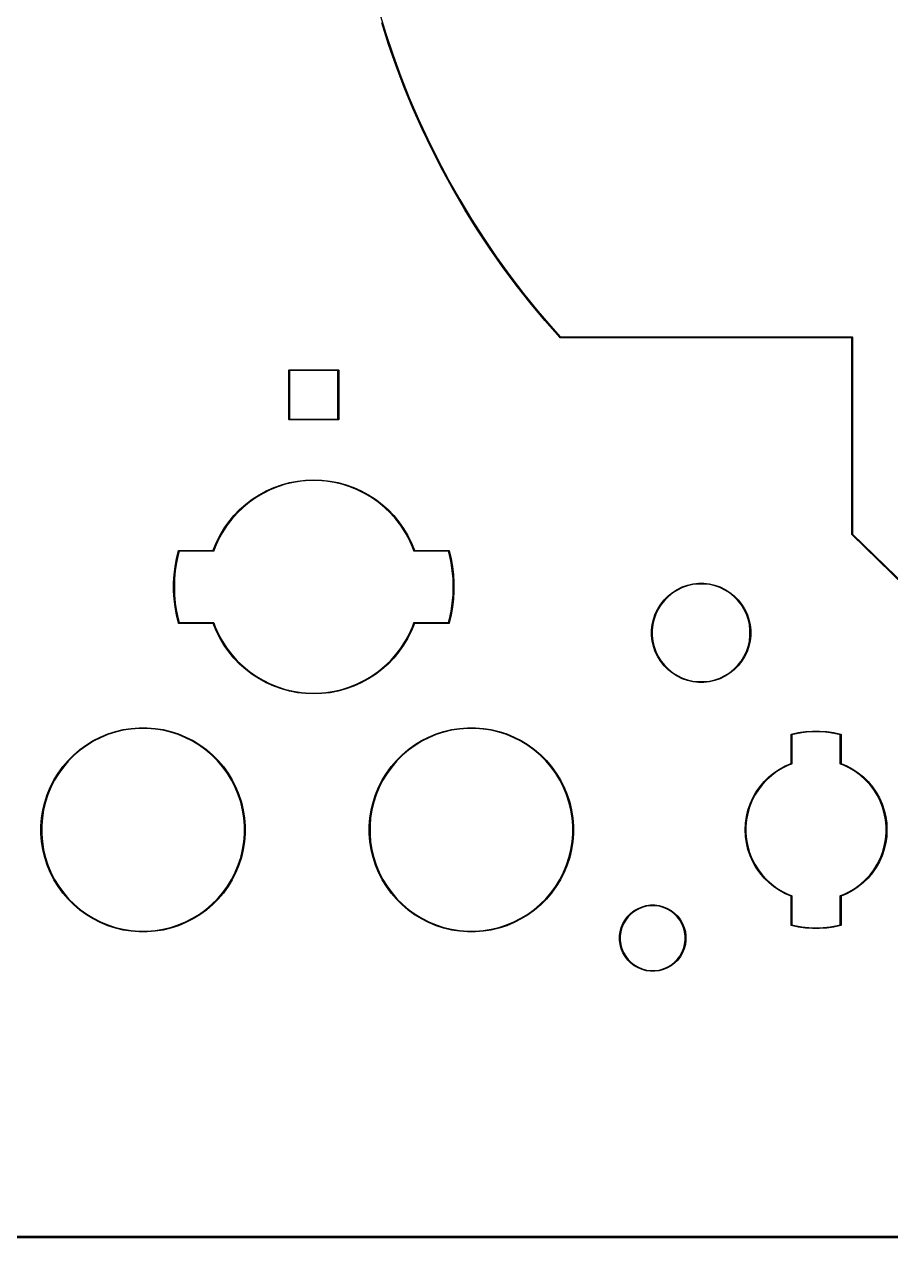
# Model space of a CAD drawing. Extents: x 1.2 to 15.2, y -8.4 to -2.5.
# Drawn here: x 3.101 to 5.179, y -8.388 to -5.477 of the extents above; entities that cross this region are included whole.
import ezdxf

# ---------------------------------------------------------------- set-up
doc = ezdxf.new("R2010")
doc.units = 0
doc.header["$MEASUREMENT"] = 0
doc.layers.add('BLACK', color=7, linetype='CONTINUOUS')

msp = doc.modelspace()

# ---------------------------------------------------------------- linework, layer by layer
at = {"layer": 'BLACK', "linetype": 'CONTINUOUS'}
for p, q in [((3.952, -5.4475), (3.9679, -5.4997)), ((3.9747, -5.5262), (3.9581, -5.4741)), ((3.9679, -5.4997), (3.9853, -5.5514)), ((3.9928, -5.5778), (3.9747, -5.5262)), ((3.9853, -5.5514), (4.004, -5.6027)), ((4.0122, -5.6288), (3.9928, -5.5778)), ((4.004, -5.6027), (4.0241, -5.6535)), ((4.0331, -5.6793), (4.0122, -5.6288)), ((4.0241, -5.6535), (4.0457, -5.7036)), ((4.0553, -5.7292), (4.0331, -5.6793)), ((4.0457, -5.7036), (4.0685, -5.7532)), ((4.0789, -5.7785), (4.0553, -5.7292)), ((4.0685, -5.7532), (4.0928, -5.8021)), ((4.1038, -5.8271), (4.0789, -5.7785)), ((4.0928, -5.8021), (4.1183, -5.8503)), ((4.1301, -5.8751), (4.1038, -5.8271)), ((4.1183, -5.8503), (4.1452, -5.8979)), ((4.1576, -5.9222), (4.1301, -5.8751)), ((4.1452, -5.8979), (4.1734, -5.9446)), ((4.1865, -5.9687), (4.1576, -5.9222)), ((4.1734, -5.9446), (4.2028, -5.9906)), ((4.2165, -6.0143), (4.1865, -5.9687)), ((4.2028, -5.9906), (4.2335, -6.0357)), ((4.2479, -6.059), (4.2165, -6.0143)), ((4.2335, -6.0357), (4.2654, -6.08)), ((4.2804, -6.1029), (4.2479, -6.059)), ((4.2654, -6.08), (4.2985, -6.1234)), ((4.3142, -6.1459), (4.2804, -6.1029)), ((4.2985, -6.1234), (4.3328, -6.1659)), ((4.3491, -6.1879), (4.3142, -6.1459)), ((4.3328, -6.1659), (4.3683, -6.2074)), ((4.3851, -6.229), (4.3491, -6.1879)), ((4.3683, -6.2074), (4.3863, -6.2274)), ((4.3863, -6.2274), (5.0866, -6.2274)), ((5.0866, -6.2274), (5.087, -6.2274)), ((5.087, -6.2274), (5.0875, -6.228)), ((5.0875, -6.228), (5.0876, -6.2283)), ((4.3853, -6.2291), (4.3851, -6.229)), ((4.3855, -6.2293), (4.3853, -6.2291)), ((4.3856, -6.2293), (4.3855, -6.2293)), ((4.3857, -6.2293), (4.3856, -6.2293)), ((4.3856, -6.2293), (4.3856, -6.2293)), ((4.3858, -6.2293), (4.3857, -6.2293)), ((5.0856, -6.2293), (4.3858, -6.2293)), ((5.0856, -6.7008), (5.0856, -6.2293)), ((5.0876, -6.2283), (5.0876, -6.7004)), ((3.7352, -6.3071), (3.7353, -6.3067)), ((3.7352, -6.4252), (3.7352, -6.3071)), ((3.7353, -6.3067), (3.7358, -6.3062)), ((3.7358, -6.3062), (3.7362, -6.3061)), ((3.7362, -6.3061), (3.8543, -6.3061)), ((3.7372, -6.3081), (3.7372, -6.4242)), ((3.8533, -6.3081), (3.7372, -6.3081)), ((3.8533, -6.4242), (3.8533, -6.3081)), ((3.8543, -6.3061), (3.8547, -6.3062)), ((3.8547, -6.3062), (3.8552, -6.3067)), ((3.8552, -6.3067), (3.8553, -6.3071)), ((3.8553, -6.3071), (3.8553, -6.4252)), ((3.7353, -6.4256), (3.7352, -6.4252)), ((3.7358, -6.4261), (3.7353, -6.4256)), ((3.7362, -6.4262), (3.7358, -6.4261)), ((3.8543, -6.4262), (3.7362, -6.4262)), ((3.7372, -6.4242), (3.8533, -6.4242)), ((3.8547, -6.4261), (3.8543, -6.4262)), ((3.8552, -6.4256), (3.8547, -6.4261)), ((3.8553, -6.4252), (3.8552, -6.4256)), ((3.7178, -6.5818), (3.7368, -6.5766)), ((3.7467, -6.5763), (3.7277, -6.5808)), ((3.7368, -6.5766), (3.7561, -6.5729)), ((3.766, -6.5733), (3.7467, -6.5763)), ((3.7561, -6.5729), (3.7756, -6.5706)), ((3.7855, -6.5719), (3.766, -6.5733)), ((3.7756, -6.5706), (3.7953, -6.5699)), ((3.805, -6.5719), (3.7855, -6.5719)), ((3.7953, -6.5699), (3.8149, -6.5706)), ((3.8245, -6.5733), (3.805, -6.5719)), ((3.8149, -6.5706), (3.8345, -6.5729)), ((3.8438, -6.5763), (3.8245, -6.5733)), ((3.8345, -6.5729), (3.8538, -6.5766)), ((3.8628, -6.5808), (3.8438, -6.5763)), ((3.8538, -6.5766), (3.8727, -6.5818)), ((3.6476, -6.6166), (3.6641, -6.6059)), ((3.6735, -6.6026), (3.6567, -6.6126)), ((3.6641, -6.6059), (3.6814, -6.5965)), ((3.691, -6.594), (3.6735, -6.6026)), ((3.6814, -6.5965), (3.6993, -6.5885)), ((3.7091, -6.5867), (3.691, -6.594)), ((3.6993, -6.5885), (3.7178, -6.5818)), ((3.7277, -6.5808), (3.7091, -6.5867)), ((3.8814, -6.5867), (3.8628, -6.5808)), ((3.8727, -6.5818), (3.8912, -6.5885)), ((3.8996, -6.594), (3.8814, -6.5867)), ((3.8912, -6.5885), (3.9092, -6.5965)), ((3.9171, -6.6026), (3.8996, -6.594)), ((3.9092, -6.5965), (3.9265, -6.6059)), ((3.9339, -6.6126), (3.9171, -6.6026)), ((3.9265, -6.6059), (3.943, -6.6166)), ((3.6172, -6.6416), (3.6319, -6.6285)), ((3.6407, -6.6238), (3.6256, -6.6362)), ((3.6319, -6.6285), (3.6476, -6.6166)), ((3.6567, -6.6126), (3.6407, -6.6238)), ((3.9498, -6.6238), (3.9339, -6.6126)), ((3.943, -6.6166), (3.9586, -6.6285)), ((3.9649, -6.6362), (3.9498, -6.6238)), ((3.9586, -6.6285), (3.9733, -6.6416)), ((3.5986, -6.6643), (3.5867, -6.6799)), ((3.5911, -6.6709), (3.6036, -6.6557)), ((3.6116, -6.6498), (3.5986, -6.6643)), ((3.6036, -6.6557), (3.6172, -6.6416)), ((3.6256, -6.6362), (3.6116, -6.6498)), ((3.979, -6.6498), (3.9649, -6.6362)), ((3.9733, -6.6416), (3.987, -6.6557)), ((3.992, -6.6643), (3.979, -6.6498)), ((3.987, -6.6557), (3.9995, -6.6709)), ((4.0038, -6.6799), (3.992, -6.6643)), ((3.5697, -6.7039), (3.5798, -6.687)), ((3.5867, -6.6799), (3.5761, -6.6962)), ((3.5798, -6.687), (3.5911, -6.6709)), ((3.9995, -6.6709), (4.0108, -6.687)), ((4.0145, -6.6962), (4.0038, -6.6799)), ((4.0108, -6.687), (4.0209, -6.7039)), ((3.5538, -6.7391), (3.5609, -6.7215)), ((3.5667, -6.7134), (3.5587, -6.7312)), ((3.5609, -6.7215), (3.5697, -6.7039)), ((3.5761, -6.6962), (3.5667, -6.7134)), ((4.0238, -6.7134), (4.0145, -6.6962)), ((4.0209, -6.7039), (4.0296, -6.7215)), ((4.0318, -6.7312), (4.0238, -6.7134)), ((4.0296, -6.7215), (4.0367, -6.7391)), ((5.0857, -6.7012), (5.0856, -6.7008)), ((5.0859, -6.7015), (5.0857, -6.7012)), ((5.0857, -6.7012), (5.0857, -6.7012)), ((5.0857, -6.7012), (5.0857, -6.7012)), ((5.2493, -6.8607), (5.0859, -6.7015)), ((5.0876, -6.7004), (5.2504, -6.859)), ((3.4697, -6.7498), (3.4658, -6.7688)), ((3.4659, -6.7589), (3.4704, -6.7399)), ((3.4721, -6.7411), (3.4697, -6.7498)), ((3.4704, -6.7398), (3.4705, -6.7397)), ((3.4704, -6.7399), (3.4704, -6.7398)), ((3.4704, -6.7398), (3.4704, -6.7398)), ((3.4705, -6.7397), (3.4707, -6.7394)), ((3.4707, -6.7394), (3.4708, -6.7393)), ((3.4708, -6.7393), (3.4709, -6.7392)), ((3.4709, -6.7392), (3.4712, -6.7392)), ((3.4712, -6.7392), (3.4713, -6.7392)), ((3.4713, -6.7392), (3.5538, -6.7391)), ((3.4713, -6.7392), (3.4713, -6.7392)), ((3.4713, -6.7392), (3.4713, -6.7392)), ((3.5545, -6.741), (3.4721, -6.7411)), ((3.5549, -6.741), (3.5545, -6.741)), ((3.5551, -6.7409), (3.5549, -6.7409)), ((3.5549, -6.7409), (3.5549, -6.741)), ((3.5553, -6.7405), (3.5551, -6.7409)), ((3.5554, -6.7404), (3.5553, -6.7405)), ((3.5587, -6.7312), (3.5554, -6.7404)), ((3.5554, -6.7404), (3.5554, -6.7404)), ((3.5554, -6.7404), (3.5554, -6.7404)), ((3.5554, -6.7404), (3.5554, -6.7404)), ((4.0351, -6.7404), (4.0318, -6.7312)), ((4.0352, -6.7405), (4.0351, -6.7404)), ((4.0351, -6.7404), (4.0351, -6.7404)), ((4.0351, -6.7404), (4.0351, -6.7404)), ((4.0351, -6.7404), (4.0351, -6.7404)), ((4.0355, -6.7409), (4.0352, -6.7405)), ((4.0356, -6.7409), (4.0355, -6.7409)), ((4.0357, -6.741), (4.0356, -6.7409)), ((4.036, -6.741), (4.0357, -6.741)), ((4.1185, -6.7411), (4.036, -6.741)), ((4.0367, -6.7391), (4.1192, -6.7392)), ((4.1208, -6.7498), (4.1185, -6.7411)), ((4.1192, -6.7392), (4.1193, -6.7392)), ((4.1193, -6.7392), (4.1193, -6.7392)), ((4.1193, -6.7392), (4.1193, -6.7392)), ((4.1193, -6.7392), (4.1196, -6.7392)), ((4.1196, -6.7392), (4.1197, -6.7393)), ((4.1197, -6.7393), (4.1199, -6.7394)), ((4.1199, -6.7394), (4.12, -6.7397)), ((4.12, -6.7397), (4.1202, -6.7398)), ((4.1202, -6.7398), (4.1202, -6.7398)), ((4.1202, -6.7398), (4.1202, -6.7399)), ((4.1202, -6.7399), (4.1247, -6.7589)), ((4.1247, -6.7688), (4.1208, -6.7498)), ((3.4602, -6.7975), (3.4625, -6.7781)), ((3.4625, -6.7781), (3.4659, -6.7589)), ((3.4658, -6.7688), (3.463, -6.788)), ((4.1247, -6.7589), (4.1281, -6.7781)), ((4.1275, -6.788), (4.1247, -6.7688)), ((4.1281, -6.7781), (4.1303, -6.7975)), ((3.4591, -6.817), (3.4602, -6.7975)), ((3.4613, -6.8074), (3.4608, -6.8268)), ((3.463, -6.788), (3.4613, -6.8074)), ((4.1292, -6.8074), (4.1275, -6.788)), ((4.1298, -6.8268), (4.1292, -6.8074)), ((4.1303, -6.7975), (4.1315, -6.817)), ((3.4591, -6.8365), (3.4591, -6.817)), ((3.4602, -6.856), (3.4591, -6.8365)), ((3.4608, -6.8268), (3.4613, -6.8462)), ((4.1292, -6.8462), (4.1298, -6.8268)), ((4.1315, -6.8365), (4.1303, -6.856)), ((4.1315, -6.817), (4.1315, -6.8365)), ((4.6555, -6.8399), (4.6668, -6.8328)), ((4.6677, -6.8343), (4.6565, -6.8413)), ((4.6668, -6.8328), (4.6788, -6.827)), ((4.6795, -6.8286), (4.6677, -6.8343)), ((4.6788, -6.827), (4.6914, -6.8226)), ((4.6919, -6.8243), (4.6795, -6.8286)), ((4.6914, -6.8226), (4.7045, -6.8196)), ((4.7048, -6.8214), (4.6919, -6.8243)), ((4.7045, -6.8196), (4.7177, -6.8181)), ((4.7178, -6.8199), (4.7048, -6.8214)), ((4.7177, -6.8181), (4.7311, -6.8181)), ((4.731, -6.8199), (4.7178, -6.8199)), ((4.7441, -6.8214), (4.731, -6.8199)), ((4.7311, -6.8181), (4.7444, -6.8196)), ((4.7569, -6.8243), (4.7441, -6.8214)), ((4.7444, -6.8196), (4.7574, -6.8226)), ((4.7693, -6.8286), (4.7569, -6.8243)), ((4.7574, -6.8226), (4.77, -6.827)), ((4.7812, -6.8343), (4.7693, -6.8286)), ((4.77, -6.827), (4.782, -6.8328)), ((4.7923, -6.8413), (4.7812, -6.8343)), ((4.782, -6.8328), (4.7933, -6.8399)), ((3.4625, -6.8754), (3.4602, -6.856)), ((3.4613, -6.8462), (3.463, -6.8655)), ((3.463, -6.8655), (3.4658, -6.8847)), ((4.1247, -6.8847), (4.1275, -6.8655)), ((4.1275, -6.8655), (4.1292, -6.8462)), ((4.1303, -6.856), (4.1281, -6.8754)), ((4.6202, -6.8794), (4.6273, -6.8681)), ((4.6273, -6.8681), (4.6356, -6.8576)), ((4.6369, -6.8588), (4.6287, -6.8691)), ((4.6356, -6.8576), (4.6451, -6.8482)), ((4.6462, -6.8495), (4.6369, -6.8588)), ((4.6451, -6.8482), (4.6555, -6.8399)), ((4.6565, -6.8413), (4.6462, -6.8495)), ((4.8026, -6.8495), (4.7923, -6.8413)), ((4.7933, -6.8399), (4.8038, -6.8482)), ((4.8119, -6.8588), (4.8026, -6.8495)), ((4.8038, -6.8482), (4.8132, -6.8576)), ((4.8201, -6.8691), (4.8119, -6.8588)), ((4.8132, -6.8576), (4.8215, -6.8681)), ((4.8215, -6.8681), (4.8286, -6.8794)), ((3.4659, -6.8946), (3.4625, -6.8754)), ((3.4658, -6.8847), (3.4697, -6.9038)), ((3.4704, -6.9136), (3.4659, -6.8946)), ((4.1247, -6.8946), (4.1202, -6.9136)), ((4.1208, -6.9038), (4.1247, -6.8847)), ((4.1281, -6.8754), (4.1247, -6.8946)), ((4.61, -6.904), (4.6144, -6.8914)), ((4.616, -6.8921), (4.6117, -6.9045)), ((4.6144, -6.8914), (4.6202, -6.8794)), ((4.6217, -6.8803), (4.616, -6.8921)), ((4.6287, -6.8691), (4.6217, -6.8803)), ((4.8271, -6.8803), (4.8201, -6.8691)), ((4.8328, -6.8921), (4.8271, -6.8803)), ((4.8286, -6.8794), (4.8344, -6.8914)), ((4.8371, -6.9045), (4.8328, -6.8921)), ((4.8344, -6.8914), (4.8388, -6.904)), ((3.4697, -6.9038), (3.4721, -6.9124)), ((3.4704, -6.9137), (3.4704, -6.9136)), ((3.4704, -6.9138), (3.4704, -6.9137)), ((3.4705, -6.9139), (3.4704, -6.9138)), ((3.4707, -6.9142), (3.4705, -6.9139)), ((3.4708, -6.9142), (3.4707, -6.9142)), ((3.4709, -6.9143), (3.4708, -6.9142)), ((3.4712, -6.9144), (3.4709, -6.9143)), ((3.4713, -6.9144), (3.4712, -6.9144)), ((3.5538, -6.9145), (3.4713, -6.9144)), ((3.4713, -6.9144), (3.4713, -6.9144)), ((3.4713, -6.9144), (3.4713, -6.9144)), ((3.4721, -6.9124), (3.5545, -6.9125)), ((3.5609, -6.932), (3.5538, -6.9145)), ((3.5545, -6.9125), (3.5549, -6.9126)), ((3.5549, -6.9126), (3.5549, -6.9126)), ((3.5549, -6.9126), (3.5551, -6.9127)), ((3.5551, -6.9127), (3.5553, -6.913)), ((3.5553, -6.913), (3.5554, -6.9131)), ((3.5554, -6.9131), (3.5554, -6.9131)), ((3.5554, -6.9131), (3.5554, -6.9131)), ((3.5554, -6.9131), (3.5554, -6.9131)), ((3.5554, -6.9131), (3.5587, -6.9223)), ((3.5587, -6.9223), (3.5667, -6.9401)), ((4.0238, -6.9401), (4.0318, -6.9223)), ((4.0367, -6.9145), (4.0296, -6.932)), ((4.0318, -6.9223), (4.0351, -6.9131)), ((4.0351, -6.9131), (4.0352, -6.913)), ((4.0351, -6.9131), (4.0351, -6.9131)), ((4.0351, -6.9131), (4.0351, -6.9131)), ((4.0351, -6.9131), (4.0351, -6.9131)), ((4.0352, -6.913), (4.0355, -6.9127)), ((4.0355, -6.9127), (4.0356, -6.9126)), ((4.0356, -6.9126), (4.0357, -6.9126)), ((4.0357, -6.9126), (4.036, -6.9125)), ((4.036, -6.9125), (4.1185, -6.9124)), ((4.1192, -6.9144), (4.0367, -6.9145)), ((4.1185, -6.9124), (4.1208, -6.9038)), ((4.1193, -6.9144), (4.1192, -6.9144)), ((4.1196, -6.9143), (4.1193, -6.9144)), ((4.1193, -6.9144), (4.1193, -6.9144)), ((4.1193, -6.9144), (4.1193, -6.9144)), ((4.1197, -6.9142), (4.1196, -6.9143)), ((4.1199, -6.9142), (4.1197, -6.9142)), ((4.12, -6.9139), (4.1199, -6.9142)), ((4.1202, -6.9138), (4.12, -6.9139)), ((4.1202, -6.9136), (4.1202, -6.9137)), ((4.1202, -6.9137), (4.1202, -6.9138)), ((4.6055, -6.9303), (4.607, -6.9171)), ((4.607, -6.9171), (4.61, -6.904)), ((4.6088, -6.9174), (4.6073, -6.9304)), ((4.6117, -6.9045), (4.6088, -6.9174)), ((4.8401, -6.9174), (4.8371, -6.9045)), ((4.8388, -6.904), (4.8418, -6.9171)), ((4.8415, -6.9304), (4.8401, -6.9174)), ((4.8418, -6.9171), (4.8433, -6.9303)), ((3.5697, -6.9497), (3.5609, -6.932)), ((3.5667, -6.9401), (3.5761, -6.9573)), ((3.5798, -6.9666), (3.5697, -6.9497)), ((4.0209, -6.9497), (4.0108, -6.9666)), ((4.0145, -6.9573), (4.0238, -6.9401)), ((4.0296, -6.932), (4.0209, -6.9497)), ((4.6055, -6.9304), (4.6055, -6.9303)), ((4.6055, -6.9437), (4.6055, -6.9304)), ((4.607, -6.957), (4.6055, -6.9437)), ((4.6073, -6.9304), (4.6073, -6.9436)), ((4.6073, -6.9436), (4.6088, -6.9567)), ((4.8401, -6.9567), (4.8415, -6.9436)), ((4.8415, -6.9436), (4.8415, -6.9304)), ((4.8433, -6.9437), (4.8418, -6.957)), ((4.8433, -6.9303), (4.8433, -6.9437)), ((3.5761, -6.9573), (3.5867, -6.9737)), ((3.5911, -6.9826), (3.5798, -6.9666)), ((3.5867, -6.9737), (3.5986, -6.9892)), ((3.6036, -6.9978), (3.5911, -6.9826)), ((3.9995, -6.9826), (3.987, -6.9978)), ((3.992, -6.9892), (4.0038, -6.9737)), ((4.0108, -6.9666), (3.9995, -6.9826)), ((4.0038, -6.9737), (4.0145, -6.9573)), ((4.61, -6.97), (4.607, -6.957)), ((4.6088, -6.9567), (4.6117, -6.9695)), ((4.6144, -6.9826), (4.61, -6.97)), ((4.6117, -6.9695), (4.616, -6.9819)), ((4.6202, -6.9946), (4.6144, -6.9826)), ((4.616, -6.9819), (4.6217, -6.9938)), ((4.8271, -6.9938), (4.8328, -6.9819)), ((4.8344, -6.9826), (4.8286, -6.9946)), ((4.8328, -6.9819), (4.8371, -6.9695)), ((4.8388, -6.97), (4.8344, -6.9826)), ((4.8371, -6.9695), (4.8401, -6.9567)), ((4.8418, -6.957), (4.8388, -6.97)), ((3.5986, -6.9892), (3.6116, -7.0038)), ((3.6172, -7.012), (3.6036, -6.9978)), ((3.6116, -7.0038), (3.6256, -7.0173)), ((3.6319, -7.025), (3.6172, -7.012)), ((3.9733, -7.012), (3.9586, -7.025)), ((3.9649, -7.0173), (3.979, -7.0038)), ((3.987, -6.9978), (3.9733, -7.012)), ((3.979, -7.0038), (3.992, -6.9892)), ((4.6273, -7.0059), (4.6202, -6.9946)), ((4.6217, -6.9938), (4.6287, -7.0049)), ((4.6356, -7.0164), (4.6273, -7.0059)), ((4.6287, -7.0049), (4.6369, -7.0152)), ((4.8119, -7.0152), (4.8201, -7.0049)), ((4.8215, -7.0059), (4.8132, -7.0164)), ((4.8201, -7.0049), (4.8271, -6.9938)), ((4.8286, -6.9946), (4.8215, -7.0059)), ((3.6256, -7.0173), (3.6407, -7.0297)), ((3.6476, -7.037), (3.6319, -7.025)), ((3.6407, -7.0297), (3.6567, -7.041)), ((3.6641, -7.0476), (3.6476, -7.037)), ((3.6567, -7.041), (3.6735, -7.0509)), ((3.9171, -7.0509), (3.9339, -7.041)), ((3.943, -7.037), (3.9265, -7.0476)), ((3.9339, -7.041), (3.9498, -7.0297)), ((3.9586, -7.025), (3.943, -7.037)), ((3.9498, -7.0297), (3.9649, -7.0173)), ((4.6451, -7.0258), (4.6356, -7.0164)), ((4.6369, -7.0152), (4.6462, -7.0245)), ((4.6555, -7.0341), (4.6451, -7.0258)), ((4.6462, -7.0245), (4.6565, -7.0327)), ((4.6668, -7.0412), (4.6555, -7.0341)), ((4.6565, -7.0327), (4.6677, -7.0397)), ((4.6788, -7.047), (4.6668, -7.0412)), ((4.6677, -7.0397), (4.6795, -7.0454)), ((4.7693, -7.0454), (4.7812, -7.0397)), ((4.782, -7.0412), (4.77, -7.047)), ((4.7812, -7.0397), (4.7923, -7.0327)), ((4.7933, -7.0341), (4.782, -7.0412)), ((4.7923, -7.0327), (4.8026, -7.0245)), ((4.8038, -7.0258), (4.7933, -7.0341)), ((4.8026, -7.0245), (4.8119, -7.0152)), ((4.8132, -7.0164), (4.8038, -7.0258)), ((3.6814, -7.057), (3.6641, -7.0476)), ((3.6735, -7.0509), (3.691, -7.0596)), ((3.6993, -7.0651), (3.6814, -7.057)), ((3.691, -7.0596), (3.7091, -7.0669)), ((3.7178, -7.0717), (3.6993, -7.0651)), ((3.7091, -7.0669), (3.7277, -7.0728)), ((3.7368, -7.0769), (3.7178, -7.0717)), ((3.8727, -7.0717), (3.8538, -7.0769)), ((3.8628, -7.0728), (3.8814, -7.0669)), ((3.8912, -7.0651), (3.8727, -7.0717)), ((3.8814, -7.0669), (3.8996, -7.0596)), ((3.9092, -7.057), (3.8912, -7.0651)), ((3.8996, -7.0596), (3.9171, -7.0509)), ((3.9265, -7.0476), (3.9092, -7.057)), ((4.6914, -7.0514), (4.6788, -7.047)), ((4.6795, -7.0454), (4.6919, -7.0497)), ((4.7045, -7.0544), (4.6914, -7.0514)), ((4.6919, -7.0497), (4.7048, -7.0527)), ((4.7177, -7.0559), (4.7045, -7.0544)), ((4.7048, -7.0527), (4.7178, -7.0541)), ((4.7311, -7.0559), (4.7177, -7.0559)), ((4.7178, -7.0541), (4.731, -7.0541)), ((4.731, -7.0541), (4.7441, -7.0527)), ((4.7444, -7.0544), (4.7311, -7.0559)), ((4.7441, -7.0527), (4.7569, -7.0497)), ((4.7574, -7.0514), (4.7444, -7.0544)), ((4.7569, -7.0497), (4.7693, -7.0454)), ((4.77, -7.047), (4.7574, -7.0514)), ((3.7277, -7.0728), (3.7467, -7.0772)), ((3.7561, -7.0807), (3.7368, -7.0769)), ((3.7467, -7.0772), (3.766, -7.0802)), ((3.7756, -7.0829), (3.7561, -7.0807)), ((3.766, -7.0802), (3.7855, -7.0817)), ((3.7953, -7.0837), (3.7756, -7.0829)), ((3.7855, -7.0817), (3.805, -7.0817)), ((3.8149, -7.0829), (3.7953, -7.0837)), ((3.805, -7.0817), (3.8245, -7.0802)), ((3.8345, -7.0807), (3.8149, -7.0829)), ((3.8245, -7.0802), (3.8438, -7.0772)), ((3.8538, -7.0769), (3.8345, -7.0807)), ((3.8438, -7.0772), (3.8628, -7.0728)), ((3.2661, -7.1956), (3.2832, -7.1869)), ((3.284, -7.1885), (3.2669, -7.1972)), ((3.2832, -7.1869), (3.301, -7.1795)), ((3.3016, -7.1812), (3.284, -7.1885)), ((3.301, -7.1795), (3.3193, -7.1736)), ((3.3198, -7.1753), (3.3016, -7.1812)), ((3.3193, -7.1736), (3.338, -7.1691)), ((3.3384, -7.1708), (3.3198, -7.1753)), ((3.338, -7.1691), (3.357, -7.1661)), ((3.3572, -7.1678), (3.3384, -7.1708)), ((3.357, -7.1661), (3.3762, -7.1646)), ((3.3763, -7.1663), (3.3572, -7.1678)), ((3.3762, -7.1646), (3.3954, -7.1646)), ((3.3954, -7.1663), (3.3763, -7.1663)), ((3.3954, -7.1646), (3.4146, -7.1661)), ((3.4144, -7.1678), (3.3954, -7.1663)), ((3.4333, -7.1708), (3.4144, -7.1678)), ((3.4146, -7.1661), (3.4336, -7.1691)), ((3.4519, -7.1753), (3.4333, -7.1708)), ((3.4336, -7.1691), (3.4524, -7.1736)), ((3.47, -7.1812), (3.4519, -7.1753)), ((3.4524, -7.1736), (3.4707, -7.1795)), ((3.4877, -7.1885), (3.47, -7.1812)), ((3.4707, -7.1795), (3.4884, -7.1869)), ((3.5047, -7.1972), (3.4877, -7.1885)), ((3.4884, -7.1869), (3.5056, -7.1956)), ((4.0535, -7.1956), (4.0706, -7.1869)), ((4.0714, -7.1885), (4.0543, -7.1972)), ((4.0706, -7.1869), (4.0884, -7.1795)), ((4.089, -7.1812), (4.0714, -7.1885)), ((4.0884, -7.1795), (4.1067, -7.1736)), ((4.1072, -7.1753), (4.089, -7.1812)), ((4.1067, -7.1736), (4.1254, -7.1691)), ((4.1258, -7.1708), (4.1072, -7.1753)), ((4.1254, -7.1691), (4.1444, -7.1661)), ((4.1446, -7.1678), (4.1258, -7.1708)), ((4.1444, -7.1661), (4.1636, -7.1646)), ((4.1637, -7.1663), (4.1446, -7.1678)), ((4.1636, -7.1646), (4.1829, -7.1646)), ((4.1828, -7.1663), (4.1637, -7.1663)), ((4.2018, -7.1678), (4.1828, -7.1663)), ((4.1829, -7.1646), (4.202, -7.1661)), ((4.2207, -7.1708), (4.2018, -7.1678)), ((4.202, -7.1661), (4.221, -7.1691)), ((4.2393, -7.1753), (4.2207, -7.1708)), ((4.221, -7.1691), (4.2398, -7.1736)), ((4.2574, -7.1812), (4.2393, -7.1753)), ((4.2398, -7.1736), (4.2581, -7.1795)), ((4.2751, -7.1885), (4.2574, -7.1812)), ((4.2581, -7.1795), (4.2758, -7.1869)), ((4.2921, -7.1972), (4.2751, -7.1885)), ((4.2758, -7.1869), (4.293, -7.1956)), ((4.94, -7.1805), (4.9401, -7.1804)), ((4.94, -7.1807), (4.94, -7.1805)), ((4.94, -7.1808), (4.94, -7.1807)), ((4.94, -7.2503), (4.94, -7.1808)), ((4.94, -7.1808), (4.94, -7.1808)), ((4.94, -7.1808), (4.94, -7.1808)), ((4.9401, -7.1804), (4.9402, -7.1802)), ((4.9402, -7.1802), (4.9405, -7.18)), ((4.9405, -7.18), (4.9406, -7.1799)), ((4.9406, -7.1799), (4.9406, -7.1799)), ((4.9406, -7.1799), (4.9407, -7.1799)), ((4.9407, -7.1799), (4.9574, -7.1762)), ((4.9494, -7.1797), (4.9419, -7.1816)), ((4.9419, -7.1816), (4.9419, -7.2509)), ((4.9661, -7.1766), (4.9494, -7.1797)), ((4.9574, -7.1762), (4.9744, -7.1737)), ((4.983, -7.1748), (4.9661, -7.1766)), ((4.9744, -7.1737), (4.9914, -7.1725)), ((5, -7.1742), (4.983, -7.1748)), ((4.9914, -7.1725), (5.0086, -7.1725)), ((5.017, -7.1748), (5, -7.1742)), ((5.0086, -7.1725), (5.0256, -7.1737)), ((5.0339, -7.1766), (5.017, -7.1748)), ((5.0256, -7.1737), (5.0426, -7.1762)), ((5.0506, -7.1797), (5.0339, -7.1766)), ((5.0426, -7.1762), (5.0593, -7.1799)), ((5.0581, -7.1816), (5.0506, -7.1797)), ((5.0581, -7.2509), (5.0581, -7.1816)), ((5.0593, -7.1799), (5.0594, -7.1799)), ((5.0594, -7.1799), (5.0594, -7.1799)), ((5.0594, -7.1799), (5.0595, -7.18)), ((5.0595, -7.18), (5.0598, -7.1802)), ((5.0598, -7.1802), (5.0599, -7.1804)), ((5.0599, -7.1804), (5.06, -7.1805)), ((5.06, -7.1805), (5.06, -7.1807)), ((5.06, -7.1807), (5.06, -7.1808)), ((5.06, -7.1808), (5.06, -7.1808)), ((5.06, -7.1808), (5.06, -7.1808)), ((5.06, -7.1808), (5.06, -7.2503)), ((3.2195, -7.2295), (3.2341, -7.217)), ((3.2341, -7.217), (3.2497, -7.2057)), ((3.2507, -7.2072), (3.2352, -7.2184)), ((3.2497, -7.2057), (3.2661, -7.1956)), ((3.2669, -7.1972), (3.2507, -7.2072)), ((3.521, -7.2072), (3.5047, -7.1972)), ((3.5056, -7.1956), (3.522, -7.2057)), ((3.5365, -7.2184), (3.521, -7.2072)), ((3.522, -7.2057), (3.5376, -7.217)), ((3.5376, -7.217), (3.5522, -7.2295)), ((4.0069, -7.2295), (4.0215, -7.217)), ((4.0215, -7.217), (4.0371, -7.2057)), ((4.0381, -7.2072), (4.0226, -7.2184)), ((4.0371, -7.2057), (4.0535, -7.1956)), ((4.0543, -7.1972), (4.0381, -7.2072)), ((4.3084, -7.2072), (4.2921, -7.1972)), ((4.293, -7.1956), (4.3094, -7.2057)), ((4.3239, -7.2184), (4.3084, -7.2072)), ((4.3094, -7.2057), (4.325, -7.217)), ((4.325, -7.217), (4.3396, -7.2295)), ((3.1934, -7.2577), (3.2059, -7.2431)), ((3.2072, -7.2443), (3.1948, -7.2588)), ((3.2059, -7.2431), (3.2195, -7.2295)), ((3.2207, -7.2308), (3.2072, -7.2443)), ((3.2352, -7.2184), (3.2207, -7.2308)), ((3.551, -7.2308), (3.5365, -7.2184)), ((3.5645, -7.2443), (3.551, -7.2308)), ((3.5522, -7.2295), (3.5658, -7.2431)), ((3.5769, -7.2588), (3.5645, -7.2443)), ((3.5658, -7.2431), (3.5783, -7.2577)), ((3.9808, -7.2577), (3.9933, -7.2431)), ((3.9946, -7.2443), (3.9822, -7.2588)), ((3.9933, -7.2431), (4.0069, -7.2295)), ((4.0081, -7.2308), (3.9946, -7.2443)), ((4.0226, -7.2184), (4.0081, -7.2308)), ((4.3384, -7.2308), (4.3239, -7.2184)), ((4.3519, -7.2443), (4.3384, -7.2308)), ((4.3396, -7.2295), (4.3532, -7.2431)), ((4.3643, -7.2588), (4.3519, -7.2443)), ((4.3532, -7.2431), (4.3657, -7.2577)), ((3.172, -7.2897), (3.1821, -7.2733)), ((3.1835, -7.2743), (3.1736, -7.2906)), ((3.1821, -7.2733), (3.1934, -7.2577)), ((3.1948, -7.2588), (3.1835, -7.2743)), ((3.5881, -7.2743), (3.5769, -7.2588)), ((3.5783, -7.2577), (3.5896, -7.2733)), ((3.5981, -7.2906), (3.5881, -7.2743)), ((3.5896, -7.2733), (3.5997, -7.2897)), ((3.9594, -7.2897), (3.9695, -7.2733)), ((3.9709, -7.2743), (3.961, -7.2906)), ((3.9695, -7.2733), (3.9808, -7.2577)), ((3.9822, -7.2588), (3.9709, -7.2743)), ((4.3755, -7.2743), (4.3643, -7.2588)), ((4.3657, -7.2577), (4.377, -7.2733)), ((4.3855, -7.2906), (4.3755, -7.2743)), ((4.377, -7.2733), (4.3871, -7.2897)), ((4.8865, -7.2827), (4.8988, -7.2727)), ((4.9063, -7.2696), (4.8937, -7.2789)), ((4.8988, -7.2727), (4.912, -7.2638)), ((4.9198, -7.2614), (4.9063, -7.2696)), ((4.912, -7.2638), (4.926, -7.2562)), ((4.9339, -7.2546), (4.9198, -7.2614)), ((4.926, -7.2562), (4.94, -7.2503)), ((4.9413, -7.2519), (4.9339, -7.2546)), ((4.9414, -7.2518), (4.9413, -7.2518)), ((4.9413, -7.2518), (4.9413, -7.2518)), ((4.9413, -7.2518), (4.9413, -7.2519)), ((4.9413, -7.2519), (4.9413, -7.2519)), ((4.9418, -7.2515), (4.9414, -7.2518)), ((4.9419, -7.2513), (4.9418, -7.2514)), ((4.9418, -7.2514), (4.9418, -7.2515)), ((4.9419, -7.2509), (4.9419, -7.2513)), ((5.0581, -7.2513), (5.0581, -7.2509)), ((5.0582, -7.2514), (5.0581, -7.2513)), ((5.0582, -7.2515), (5.0582, -7.2514)), ((5.0586, -7.2518), (5.0582, -7.2515)), ((5.0587, -7.2518), (5.0586, -7.2518)), ((5.0587, -7.2519), (5.0587, -7.2518)), ((5.0587, -7.2518), (5.0587, -7.2518)), ((5.0661, -7.2546), (5.0587, -7.2519)), ((5.0587, -7.2519), (5.0587, -7.2519)), ((5.06, -7.2503), (5.074, -7.2562)), ((5.0802, -7.2614), (5.0661, -7.2546)), ((5.074, -7.2562), (5.088, -7.2638)), ((5.0937, -7.2696), (5.0802, -7.2614)), ((5.088, -7.2638), (5.1012, -7.2727)), ((5.1063, -7.2789), (5.0937, -7.2696)), ((5.1012, -7.2727), (5.1135, -7.2827)), ((3.1633, -7.3068), (3.172, -7.2897)), ((3.1736, -7.2906), (3.1649, -7.3076)), ((3.6068, -7.3076), (3.5981, -7.2906)), ((3.5997, -7.2897), (3.6084, -7.3068)), ((3.9507, -7.3068), (3.9594, -7.2897)), ((3.961, -7.2906), (3.9523, -7.3076)), ((4.3942, -7.3076), (4.3855, -7.2906)), ((4.3871, -7.2897), (4.3958, -7.3068)), ((4.8713, -7.3009), (4.8617, -7.3134)), ((4.8649, -7.306), (4.8752, -7.2938)), ((4.882, -7.2894), (4.8713, -7.3009)), ((4.8752, -7.2938), (4.8865, -7.2827)), ((4.8937, -7.2789), (4.882, -7.2894)), ((5.118, -7.2894), (5.1063, -7.2789)), ((5.1135, -7.2827), (5.1248, -7.2938)), ((5.1287, -7.3009), (5.118, -7.2894)), ((5.1248, -7.2938), (5.1351, -7.306)), ((5.1383, -7.3134), (5.1287, -7.3009)), ((3.1499, -7.3429), (3.1559, -7.3246)), ((3.1576, -7.3252), (3.1517, -7.3434)), ((3.1559, -7.3246), (3.1633, -7.3068)), ((3.1649, -7.3076), (3.1576, -7.3252)), ((3.6141, -7.3252), (3.6068, -7.3076)), ((3.6084, -7.3068), (3.6158, -7.3246)), ((3.62, -7.3434), (3.6141, -7.3252)), ((3.6158, -7.3246), (3.6217, -7.3429)), ((3.9374, -7.3429), (3.9433, -7.3246)), ((3.945, -7.3252), (3.9391, -7.3434)), ((3.9433, -7.3246), (3.9507, -7.3068)), ((3.9523, -7.3076), (3.945, -7.3252)), ((4.4015, -7.3252), (4.3942, -7.3076)), ((4.3958, -7.3068), (4.4032, -7.3246)), ((4.4074, -7.3434), (4.4015, -7.3252)), ((4.4032, -7.3246), (4.4091, -7.3429)), ((4.8416, -7.3474), (4.8481, -7.3329)), ((4.8534, -7.3267), (4.8463, -7.3408)), ((4.8481, -7.3329), (4.8559, -7.319)), ((4.8617, -7.3134), (4.8534, -7.3267)), ((4.8559, -7.319), (4.8649, -7.306)), ((5.1351, -7.306), (5.1441, -7.319)), ((5.1466, -7.3267), (5.1383, -7.3134)), ((5.1441, -7.319), (5.1519, -7.3329)), ((5.1537, -7.3408), (5.1466, -7.3267)), ((5.1519, -7.3329), (5.1584, -7.3474)), ((3.1424, -7.3806), (3.1455, -7.3616)), ((3.1472, -7.362), (3.1442, -7.3809)), ((3.1455, -7.3616), (3.1499, -7.3429)), ((3.1517, -7.3434), (3.1472, -7.362)), ((3.6244, -7.362), (3.62, -7.3434)), ((3.6217, -7.3429), (3.6262, -7.3616)), ((3.6274, -7.3809), (3.6244, -7.362)), ((3.6262, -7.3616), (3.6292, -7.3806)), ((3.9298, -7.3806), (3.9329, -7.3616)), ((3.9346, -7.362), (3.9316, -7.3809)), ((3.9329, -7.3616), (3.9374, -7.3429)), ((3.9391, -7.3434), (3.9346, -7.362)), ((4.4119, -7.362), (4.4074, -7.3434)), ((4.4091, -7.3429), (4.4136, -7.3616)), ((4.4148, -7.3809), (4.4119, -7.362)), ((4.4136, -7.3616), (4.4166, -7.3806)), ((4.8328, -7.3779), (4.8365, -7.3624)), ((4.8406, -7.3554), (4.8362, -7.3705)), ((4.8365, -7.3624), (4.8416, -7.3474)), ((4.8463, -7.3408), (4.8406, -7.3554)), ((5.1594, -7.3554), (5.1537, -7.3408)), ((5.1584, -7.3474), (5.1635, -7.3624)), ((5.1638, -7.3705), (5.1594, -7.3554)), ((5.1635, -7.3624), (5.1672, -7.3779)), ((3.1409, -7.3998), (3.1424, -7.3806)), ((3.1442, -7.3809), (3.1427, -7.3999)), ((3.6289, -7.3999), (3.6274, -7.3809)), ((3.6292, -7.3806), (3.6307, -7.3998)), ((3.9283, -7.3998), (3.9298, -7.3806)), ((3.9316, -7.3809), (3.9301, -7.3999)), ((4.4163, -7.3999), (4.4148, -7.3809)), ((4.4166, -7.3806), (4.4181, -7.3998)), ((4.8306, -7.3936), (4.8328, -7.3779)), ((4.8333, -7.3859), (4.8318, -7.4016)), ((4.8362, -7.3705), (4.8333, -7.3859)), ((5.1667, -7.3859), (5.1638, -7.3705)), ((5.1682, -7.4016), (5.1667, -7.3859)), ((5.1672, -7.3779), (5.1694, -7.3936)), ((3.1409, -7.3999), (3.1409, -7.3998)), ((3.1409, -7.4191), (3.1409, -7.3999)), ((3.1424, -7.4383), (3.1409, -7.4191)), ((3.1427, -7.3999), (3.1427, -7.419)), ((3.1427, -7.419), (3.1442, -7.438)), ((3.6274, -7.438), (3.6289, -7.419)), ((3.6289, -7.419), (3.6289, -7.3999)), ((3.6307, -7.4191), (3.6292, -7.4383)), ((3.6307, -7.3998), (3.6307, -7.4191)), ((3.9283, -7.3999), (3.9283, -7.3998)), ((3.9283, -7.4191), (3.9283, -7.3999)), ((3.9298, -7.4383), (3.9283, -7.4191)), ((3.9301, -7.3999), (3.9301, -7.419)), ((3.9301, -7.419), (3.9316, -7.438)), ((4.4148, -7.438), (4.4163, -7.419)), ((4.4163, -7.419), (4.4163, -7.3999)), ((4.4181, -7.4191), (4.4166, -7.4383)), ((4.4181, -7.3998), (4.4181, -7.4191)), ((4.8299, -7.4094), (4.8306, -7.3936)), ((4.8306, -7.4253), (4.8299, -7.4094)), ((4.8318, -7.4016), (4.8318, -7.4173)), ((4.8318, -7.4173), (4.8333, -7.433)), ((5.1667, -7.433), (5.1682, -7.4173)), ((5.1682, -7.4173), (5.1682, -7.4016)), ((5.1694, -7.3936), (5.1701, -7.4094)), ((5.1701, -7.4094), (5.1694, -7.4253)), ((3.1455, -7.4573), (3.1424, -7.4383)), ((3.1442, -7.438), (3.1472, -7.4569)), ((3.6244, -7.4569), (3.6274, -7.438)), ((3.6292, -7.4383), (3.6262, -7.4573)), ((3.9329, -7.4573), (3.9298, -7.4383)), ((3.9316, -7.438), (3.9346, -7.4569)), ((4.4119, -7.4569), (4.4148, -7.438)), ((4.4166, -7.4383), (4.4136, -7.4573)), ((4.8328, -7.441), (4.8306, -7.4253)), ((4.8365, -7.4565), (4.8328, -7.441)), ((4.8333, -7.433), (4.8362, -7.4484)), ((4.8362, -7.4484), (4.8406, -7.4635)), ((5.1594, -7.4635), (5.1638, -7.4484)), ((5.1672, -7.441), (5.1635, -7.4565)), ((5.1638, -7.4484), (5.1667, -7.433)), ((5.1694, -7.4253), (5.1672, -7.441)), ((3.1499, -7.476), (3.1455, -7.4573)), ((3.1472, -7.4569), (3.1517, -7.4755)), ((3.1559, -7.4943), (3.1499, -7.476)), ((3.1517, -7.4755), (3.1576, -7.4937)), ((3.6141, -7.4937), (3.62, -7.4755)), ((3.6217, -7.476), (3.6158, -7.4943)), ((3.62, -7.4755), (3.6244, -7.4569)), ((3.6262, -7.4573), (3.6217, -7.476)), ((3.9374, -7.476), (3.9329, -7.4573)), ((3.9346, -7.4569), (3.9391, -7.4755)), ((3.9433, -7.4943), (3.9374, -7.476)), ((3.9391, -7.4755), (3.945, -7.4937)), ((4.4015, -7.4937), (4.4074, -7.4755)), ((4.4091, -7.476), (4.4032, -7.4943)), ((4.4074, -7.4755), (4.4119, -7.4569)), ((4.4136, -7.4573), (4.4091, -7.476)), ((4.8416, -7.4715), (4.8365, -7.4565)), ((4.8406, -7.4635), (4.8463, -7.4781)), ((4.8481, -7.486), (4.8416, -7.4715)), ((4.8463, -7.4781), (4.8534, -7.4922)), ((5.1466, -7.4922), (5.1537, -7.4781)), ((5.1584, -7.4715), (5.1519, -7.486)), ((5.1537, -7.4781), (5.1594, -7.4635)), ((5.1635, -7.4565), (5.1584, -7.4715)), ((3.1633, -7.5121), (3.1559, -7.4943)), ((3.1576, -7.4937), (3.1649, -7.5113)), ((3.6068, -7.5113), (3.6141, -7.4937)), ((3.6158, -7.4943), (3.6084, -7.5121)), ((3.9507, -7.5121), (3.9433, -7.4943)), ((3.945, -7.4937), (3.9523, -7.5113)), ((4.3942, -7.5113), (4.4015, -7.4937)), ((4.4032, -7.4943), (4.3958, -7.5121)), ((4.8559, -7.4999), (4.8481, -7.486)), ((4.8534, -7.4922), (4.8617, -7.5055)), ((4.8649, -7.5129), (4.8559, -7.4999)), ((4.8617, -7.5055), (4.8713, -7.518)), ((5.1287, -7.518), (5.1383, -7.5055)), ((5.1441, -7.4999), (5.1351, -7.5129)), ((5.1383, -7.5055), (5.1466, -7.4922)), ((5.1519, -7.486), (5.1441, -7.4999)), ((3.172, -7.5292), (3.1633, -7.5121)), ((3.1649, -7.5113), (3.1736, -7.5283)), ((3.1821, -7.5456), (3.172, -7.5292)), ((3.1736, -7.5283), (3.1835, -7.5446)), ((3.5881, -7.5446), (3.5981, -7.5283)), ((3.5997, -7.5292), (3.5896, -7.5456)), ((3.5981, -7.5283), (3.6068, -7.5113)), ((3.6084, -7.5121), (3.5997, -7.5292)), ((3.9594, -7.5292), (3.9507, -7.5121)), ((3.9523, -7.5113), (3.961, -7.5283)), ((3.9695, -7.5456), (3.9594, -7.5292)), ((3.961, -7.5283), (3.9709, -7.5446)), ((4.3755, -7.5446), (4.3855, -7.5283)), ((4.3871, -7.5292), (4.377, -7.5456)), ((4.3855, -7.5283), (4.3942, -7.5113)), ((4.3958, -7.5121), (4.3871, -7.5292)), ((4.8752, -7.5251), (4.8649, -7.5129)), ((4.8713, -7.518), (4.882, -7.5295)), ((4.8865, -7.5362), (4.8752, -7.5251)), ((4.882, -7.5295), (4.8937, -7.54)), ((4.8988, -7.5462), (4.8865, -7.5362)), ((5.1135, -7.5362), (5.1012, -7.5462)), ((5.1063, -7.54), (5.118, -7.5295)), ((5.1248, -7.5251), (5.1135, -7.5362)), ((5.118, -7.5295), (5.1287, -7.518)), ((5.1351, -7.5129), (5.1248, -7.5251)), ((3.1934, -7.5612), (3.1821, -7.5456)), ((3.1835, -7.5446), (3.1948, -7.5601)), ((3.2059, -7.5758), (3.1934, -7.5612)), ((3.1948, -7.5601), (3.2072, -7.5746)), ((3.5645, -7.5746), (3.5769, -7.5601)), ((3.5783, -7.5612), (3.5658, -7.5758)), ((3.5769, -7.5601), (3.5881, -7.5446)), ((3.5896, -7.5456), (3.5783, -7.5612)), ((3.9808, -7.5612), (3.9695, -7.5456)), ((3.9709, -7.5446), (3.9822, -7.5601)), ((3.9933, -7.5758), (3.9808, -7.5612)), ((3.9822, -7.5601), (3.9946, -7.5746)), ((4.3519, -7.5746), (4.3643, -7.5601)), ((4.3657, -7.5612), (4.3532, -7.5758)), ((4.3643, -7.5601), (4.3755, -7.5446)), ((4.377, -7.5456), (4.3657, -7.5612)), ((4.8937, -7.54), (4.9063, -7.5493)), ((4.912, -7.5551), (4.8988, -7.5462)), ((4.9063, -7.5493), (4.9198, -7.5575)), ((4.926, -7.5626), (4.912, -7.5551)), ((4.9198, -7.5575), (4.9339, -7.5643)), ((4.94, -7.5686), (4.926, -7.5626)), ((4.9339, -7.5643), (4.9413, -7.567)), ((5.0587, -7.567), (5.0661, -7.5643)), ((5.074, -7.5626), (5.06, -7.5686)), ((5.0661, -7.5643), (5.0802, -7.5575)), ((5.088, -7.5551), (5.074, -7.5626)), ((5.0802, -7.5575), (5.0937, -7.5493)), ((5.1012, -7.5462), (5.088, -7.5551)), ((5.0937, -7.5493), (5.1063, -7.54)), ((3.2195, -7.5894), (3.2059, -7.5758)), ((3.2072, -7.5746), (3.2207, -7.5881)), ((3.2341, -7.6019), (3.2195, -7.5894)), ((3.2207, -7.5881), (3.2352, -7.6005)), ((3.5365, -7.6005), (3.551, -7.5881)), ((3.5522, -7.5894), (3.5376, -7.6019)), ((3.551, -7.5881), (3.5645, -7.5746)), ((3.5658, -7.5758), (3.5522, -7.5894)), ((4.0069, -7.5894), (3.9933, -7.5758)), ((3.9946, -7.5746), (4.0081, -7.5881)), ((4.0215, -7.6019), (4.0069, -7.5894)), ((4.0081, -7.5881), (4.0226, -7.6005)), ((4.3239, -7.6005), (4.3384, -7.5881)), ((4.3396, -7.5894), (4.325, -7.6019)), ((4.3384, -7.5881), (4.3519, -7.5746)), ((4.3532, -7.5758), (4.3396, -7.5894)), ((4.573, -7.5978), (4.5826, -7.5938)), ((4.5832, -7.5955), (4.5738, -7.5994)), ((4.5826, -7.5938), (4.5927, -7.5911)), ((4.5931, -7.5929), (4.5832, -7.5955)), ((4.5927, -7.5911), (4.6031, -7.5897)), ((4.6032, -7.5915), (4.5931, -7.5929)), ((4.6031, -7.5897), (4.6135, -7.5897)), ((4.6134, -7.5915), (4.6032, -7.5915)), ((4.6235, -7.5929), (4.6134, -7.5915)), ((4.6135, -7.5897), (4.6238, -7.5911)), ((4.6333, -7.5955), (4.6235, -7.5929)), ((4.6238, -7.5911), (4.6339, -7.5938)), ((4.6427, -7.5994), (4.6333, -7.5955)), ((4.6339, -7.5938), (4.6435, -7.5978)), ((4.94, -7.6381), (4.94, -7.5686)), ((4.9413, -7.567), (4.9413, -7.567)), ((4.9413, -7.567), (4.9413, -7.5671)), ((4.9413, -7.5671), (4.9413, -7.5671)), ((4.9413, -7.5671), (4.9414, -7.5671)), ((4.9414, -7.5671), (4.9418, -7.5674)), ((4.9418, -7.5674), (4.9418, -7.5675)), ((4.9418, -7.5675), (4.9419, -7.5676)), ((4.9419, -7.5676), (4.9419, -7.568)), ((4.9419, -7.568), (4.9419, -7.6373)), ((5.0581, -7.5676), (5.0582, -7.5675)), ((5.0581, -7.568), (5.0581, -7.5676)), ((5.0581, -7.6373), (5.0581, -7.568)), ((5.0582, -7.5674), (5.0586, -7.5671)), ((5.0582, -7.5675), (5.0582, -7.5674)), ((5.0586, -7.5671), (5.0587, -7.5671)), ((5.0587, -7.5671), (5.0587, -7.567)), ((5.0587, -7.567), (5.0587, -7.567)), ((5.0587, -7.5671), (5.0587, -7.5671)), ((5.06, -7.5686), (5.06, -7.6381)), ((3.2497, -7.6132), (3.2341, -7.6019)), ((3.2352, -7.6005), (3.2507, -7.6117)), ((3.2661, -7.6233), (3.2497, -7.6132)), ((3.2507, -7.6117), (3.2669, -7.6217)), ((3.2832, -7.632), (3.2661, -7.6233)), ((3.2669, -7.6217), (3.284, -7.6304)), ((3.4877, -7.6304), (3.5047, -7.6217)), ((3.5056, -7.6233), (3.4884, -7.632)), ((3.5047, -7.6217), (3.521, -7.6117)), ((3.522, -7.6132), (3.5056, -7.6233)), ((3.521, -7.6117), (3.5365, -7.6005)), ((3.5376, -7.6019), (3.522, -7.6132)), ((4.0371, -7.6132), (4.0215, -7.6019)), ((4.0226, -7.6005), (4.0381, -7.6117)), ((4.0535, -7.6233), (4.0371, -7.6132)), ((4.0381, -7.6117), (4.0543, -7.6217)), ((4.0706, -7.632), (4.0535, -7.6233)), ((4.0543, -7.6217), (4.0714, -7.6304)), ((4.2751, -7.6304), (4.2921, -7.6217)), ((4.293, -7.6233), (4.2758, -7.632)), ((4.2921, -7.6217), (4.3084, -7.6117)), ((4.3094, -7.6132), (4.293, -7.6233)), ((4.3084, -7.6117), (4.3239, -7.6005)), ((4.325, -7.6019), (4.3094, -7.6132)), ((4.5368, -7.634), (4.542, -7.625)), ((4.542, -7.625), (4.5483, -7.6167)), ((4.5497, -7.6179), (4.5435, -7.626)), ((4.5483, -7.6167), (4.5557, -7.6094)), ((4.5569, -7.6107), (4.5497, -7.6179)), ((4.5557, -7.6094), (4.564, -7.603)), ((4.565, -7.6045), (4.5569, -7.6107)), ((4.564, -7.603), (4.573, -7.5978)), ((4.5738, -7.5994), (4.565, -7.6045)), ((4.6516, -7.6045), (4.6427, -7.5994)), ((4.6435, -7.5978), (4.6526, -7.603)), ((4.6596, -7.6107), (4.6516, -7.6045)), ((4.6526, -7.603), (4.6608, -7.6094)), ((4.6669, -7.6179), (4.6596, -7.6107)), ((4.6608, -7.6094), (4.6682, -7.6167)), ((4.6731, -7.626), (4.6669, -7.6179)), ((4.6682, -7.6167), (4.6746, -7.625)), ((4.6746, -7.625), (4.6798, -7.634)), ((3.301, -7.6394), (3.2832, -7.632)), ((3.284, -7.6304), (3.3016, -7.6377)), ((3.3193, -7.6453), (3.301, -7.6394)), ((3.3016, -7.6377), (3.3198, -7.6436)), ((3.338, -7.6498), (3.3193, -7.6453)), ((3.3198, -7.6436), (3.3384, -7.6481)), ((3.357, -7.6528), (3.338, -7.6498)), ((3.3384, -7.6481), (3.3572, -7.6511)), ((3.3762, -7.6543), (3.357, -7.6528)), ((3.3572, -7.6511), (3.3763, -7.6526)), ((3.3763, -7.6526), (3.3954, -7.6526)), ((3.3954, -7.6526), (3.4144, -7.6511)), ((3.4146, -7.6528), (3.3954, -7.6543)), ((3.4144, -7.6511), (3.4333, -7.6481)), ((3.4336, -7.6498), (3.4146, -7.6528)), ((3.4333, -7.6481), (3.4519, -7.6436)), ((3.4524, -7.6453), (3.4336, -7.6498)), ((3.4519, -7.6436), (3.47, -7.6377)), ((3.4707, -7.6394), (3.4524, -7.6453)), ((3.47, -7.6377), (3.4877, -7.6304)), ((3.4884, -7.632), (3.4707, -7.6394)), ((4.0884, -7.6394), (4.0706, -7.632)), ((4.0714, -7.6304), (4.089, -7.6377)), ((4.1067, -7.6453), (4.0884, -7.6394)), ((4.089, -7.6377), (4.1072, -7.6436)), ((4.1254, -7.6498), (4.1067, -7.6453)), ((4.1072, -7.6436), (4.1258, -7.6481)), ((4.1444, -7.6528), (4.1254, -7.6498)), ((4.1258, -7.6481), (4.1446, -7.6511)), ((4.1636, -7.6543), (4.1444, -7.6528)), ((4.1446, -7.6511), (4.1637, -7.6526)), ((4.1637, -7.6526), (4.1828, -7.6526)), ((4.1828, -7.6526), (4.2018, -7.6511)), ((4.202, -7.6528), (4.1829, -7.6543)), ((4.2018, -7.6511), (4.2207, -7.6481)), ((4.221, -7.6498), (4.202, -7.6528)), ((4.2207, -7.6481), (4.2393, -7.6436)), ((4.2398, -7.6453), (4.221, -7.6498)), ((4.2393, -7.6436), (4.2574, -7.6377)), ((4.2581, -7.6394), (4.2398, -7.6453)), ((4.2574, -7.6377), (4.2751, -7.6304)), ((4.2758, -7.632), (4.2581, -7.6394)), ((4.5287, -7.6641), (4.5301, -7.6537)), ((4.5301, -7.6537), (4.5328, -7.6437)), ((4.5318, -7.6541), (4.5305, -7.6642)), ((4.5345, -7.6442), (4.5318, -7.6541)), ((4.5328, -7.6437), (4.5368, -7.634)), ((4.5384, -7.6348), (4.5345, -7.6442)), ((4.5435, -7.626), (4.5384, -7.6348)), ((4.6782, -7.6348), (4.6731, -7.626)), ((4.6821, -7.6442), (4.6782, -7.6348)), ((4.6798, -7.634), (4.6838, -7.6437)), ((4.6847, -7.6541), (4.6821, -7.6442)), ((4.6838, -7.6437), (4.6865, -7.6537)), ((4.686, -7.6642), (4.6847, -7.6541)), ((4.6865, -7.6537), (4.6878, -7.6641)), ((4.94, -7.6382), (4.94, -7.6381)), ((4.94, -7.6381), (4.94, -7.6381)), ((4.94, -7.6381), (4.94, -7.6381)), ((4.94, -7.6384), (4.94, -7.6382)), ((4.9401, -7.6385), (4.94, -7.6384)), ((4.9402, -7.6387), (4.9401, -7.6385)), ((4.9405, -7.6389), (4.9402, -7.6387)), ((4.9406, -7.639), (4.9405, -7.6389)), ((4.9407, -7.639), (4.9406, -7.639)), ((4.9406, -7.639), (4.9406, -7.639)), ((4.9574, -7.6427), (4.9407, -7.639)), ((4.9419, -7.6373), (4.9494, -7.6392)), ((4.9494, -7.6392), (4.9661, -7.6423)), ((4.9744, -7.6452), (4.9574, -7.6427)), ((4.9661, -7.6423), (4.983, -7.6441)), ((4.9914, -7.6464), (4.9744, -7.6452)), ((4.983, -7.6441), (5, -7.6447)), ((5.0086, -7.6464), (4.9914, -7.6464)), ((5, -7.6447), (5.017, -7.6441)), ((5.0256, -7.6452), (5.0086, -7.6464)), ((5.017, -7.6441), (5.0339, -7.6423)), ((5.0426, -7.6427), (5.0256, -7.6452)), ((5.0339, -7.6423), (5.0506, -7.6392)), ((5.0593, -7.639), (5.0426, -7.6427)), ((5.0506, -7.6392), (5.0581, -7.6373)), ((5.0594, -7.639), (5.0593, -7.639)), ((5.0595, -7.6389), (5.0594, -7.639)), ((5.0594, -7.639), (5.0594, -7.639)), ((5.0598, -7.6387), (5.0595, -7.6389)), ((5.0599, -7.6385), (5.0598, -7.6387)), ((5.06, -7.6384), (5.0599, -7.6385)), ((5.06, -7.6381), (5.06, -7.6381)), ((5.06, -7.6381), (5.06, -7.6381)), ((5.06, -7.6381), (5.06, -7.6382)), ((5.06, -7.6382), (5.06, -7.6384)), ((3.3954, -7.6543), (3.3762, -7.6543)), ((4.1829, -7.6543), (4.1636, -7.6543)), ((4.5287, -7.6642), (4.5287, -7.6641)), ((4.5287, -7.6745), (4.5287, -7.6642)), ((4.5301, -7.6848), (4.5287, -7.6745)), ((4.5305, -7.6642), (4.5305, -7.6744)), ((4.5305, -7.6744), (4.5318, -7.6845)), ((4.6847, -7.6845), (4.686, -7.6744)), ((4.686, -7.6744), (4.686, -7.6642)), ((4.6878, -7.6745), (4.6865, -7.6848)), ((4.6878, -7.6641), (4.6878, -7.6745)), ((4.5328, -7.6949), (4.5301, -7.6848)), ((4.5318, -7.6845), (4.5345, -7.6943)), ((4.5368, -7.7046), (4.5328, -7.6949)), ((4.5345, -7.6943), (4.5384, -7.7038)), ((4.542, -7.7136), (4.5368, -7.7046)), ((4.5384, -7.7038), (4.5435, -7.7126)), ((4.6731, -7.7126), (4.6782, -7.7038)), ((4.6798, -7.7046), (4.6746, -7.7136)), ((4.6782, -7.7038), (4.6821, -7.6943)), ((4.6838, -7.6949), (4.6798, -7.7046)), ((4.6821, -7.6943), (4.6847, -7.6845)), ((4.6865, -7.6848), (4.6838, -7.6949)), ((4.5483, -7.7219), (4.542, -7.7136)), ((4.5435, -7.7126), (4.5497, -7.7207)), ((4.5557, -7.7292), (4.5483, -7.7219)), ((4.5497, -7.7207), (4.5569, -7.7279)), ((4.564, -7.7356), (4.5557, -7.7292)), ((4.5569, -7.7279), (4.565, -7.7341)), ((4.573, -7.7408), (4.564, -7.7356)), ((4.565, -7.7341), (4.5738, -7.7392)), ((4.5826, -7.7448), (4.573, -7.7408)), ((4.5738, -7.7392), (4.5832, -7.7431)), ((4.6333, -7.7431), (4.6427, -7.7392)), ((4.6435, -7.7408), (4.6339, -7.7448)), ((4.6427, -7.7392), (4.6516, -7.7341)), ((4.6526, -7.7356), (4.6435, -7.7408)), ((4.6516, -7.7341), (4.6596, -7.7279)), ((4.6608, -7.7292), (4.6526, -7.7356)), ((4.6596, -7.7279), (4.6669, -7.7207)), ((4.6682, -7.7219), (4.6608, -7.7292)), ((4.6669, -7.7207), (4.6731, -7.7126)), ((4.6746, -7.7136), (4.6682, -7.7219)), ((4.5927, -7.7475), (4.5826, -7.7448)), ((4.5832, -7.7431), (4.5931, -7.7457)), ((4.6031, -7.7488), (4.5927, -7.7475)), ((4.5931, -7.7457), (4.6032, -7.747)), ((4.6135, -7.7488), (4.6031, -7.7488)), ((4.6032, -7.747), (4.6134, -7.747)), ((4.6134, -7.747), (4.6235, -7.7457)), ((4.6238, -7.7475), (4.6135, -7.7488)), ((4.6235, -7.7457), (4.6333, -7.7431)), ((4.6339, -7.7448), (4.6238, -7.7475)), ((14.1102, -8.3878), (2.2677, -8.3878)), ((2.2685, -8.3839), (14.1094, -8.3839))]:
    msp.add_line(p, q, dxfattribs=at)

doc.saveas('drawing.dxf')
